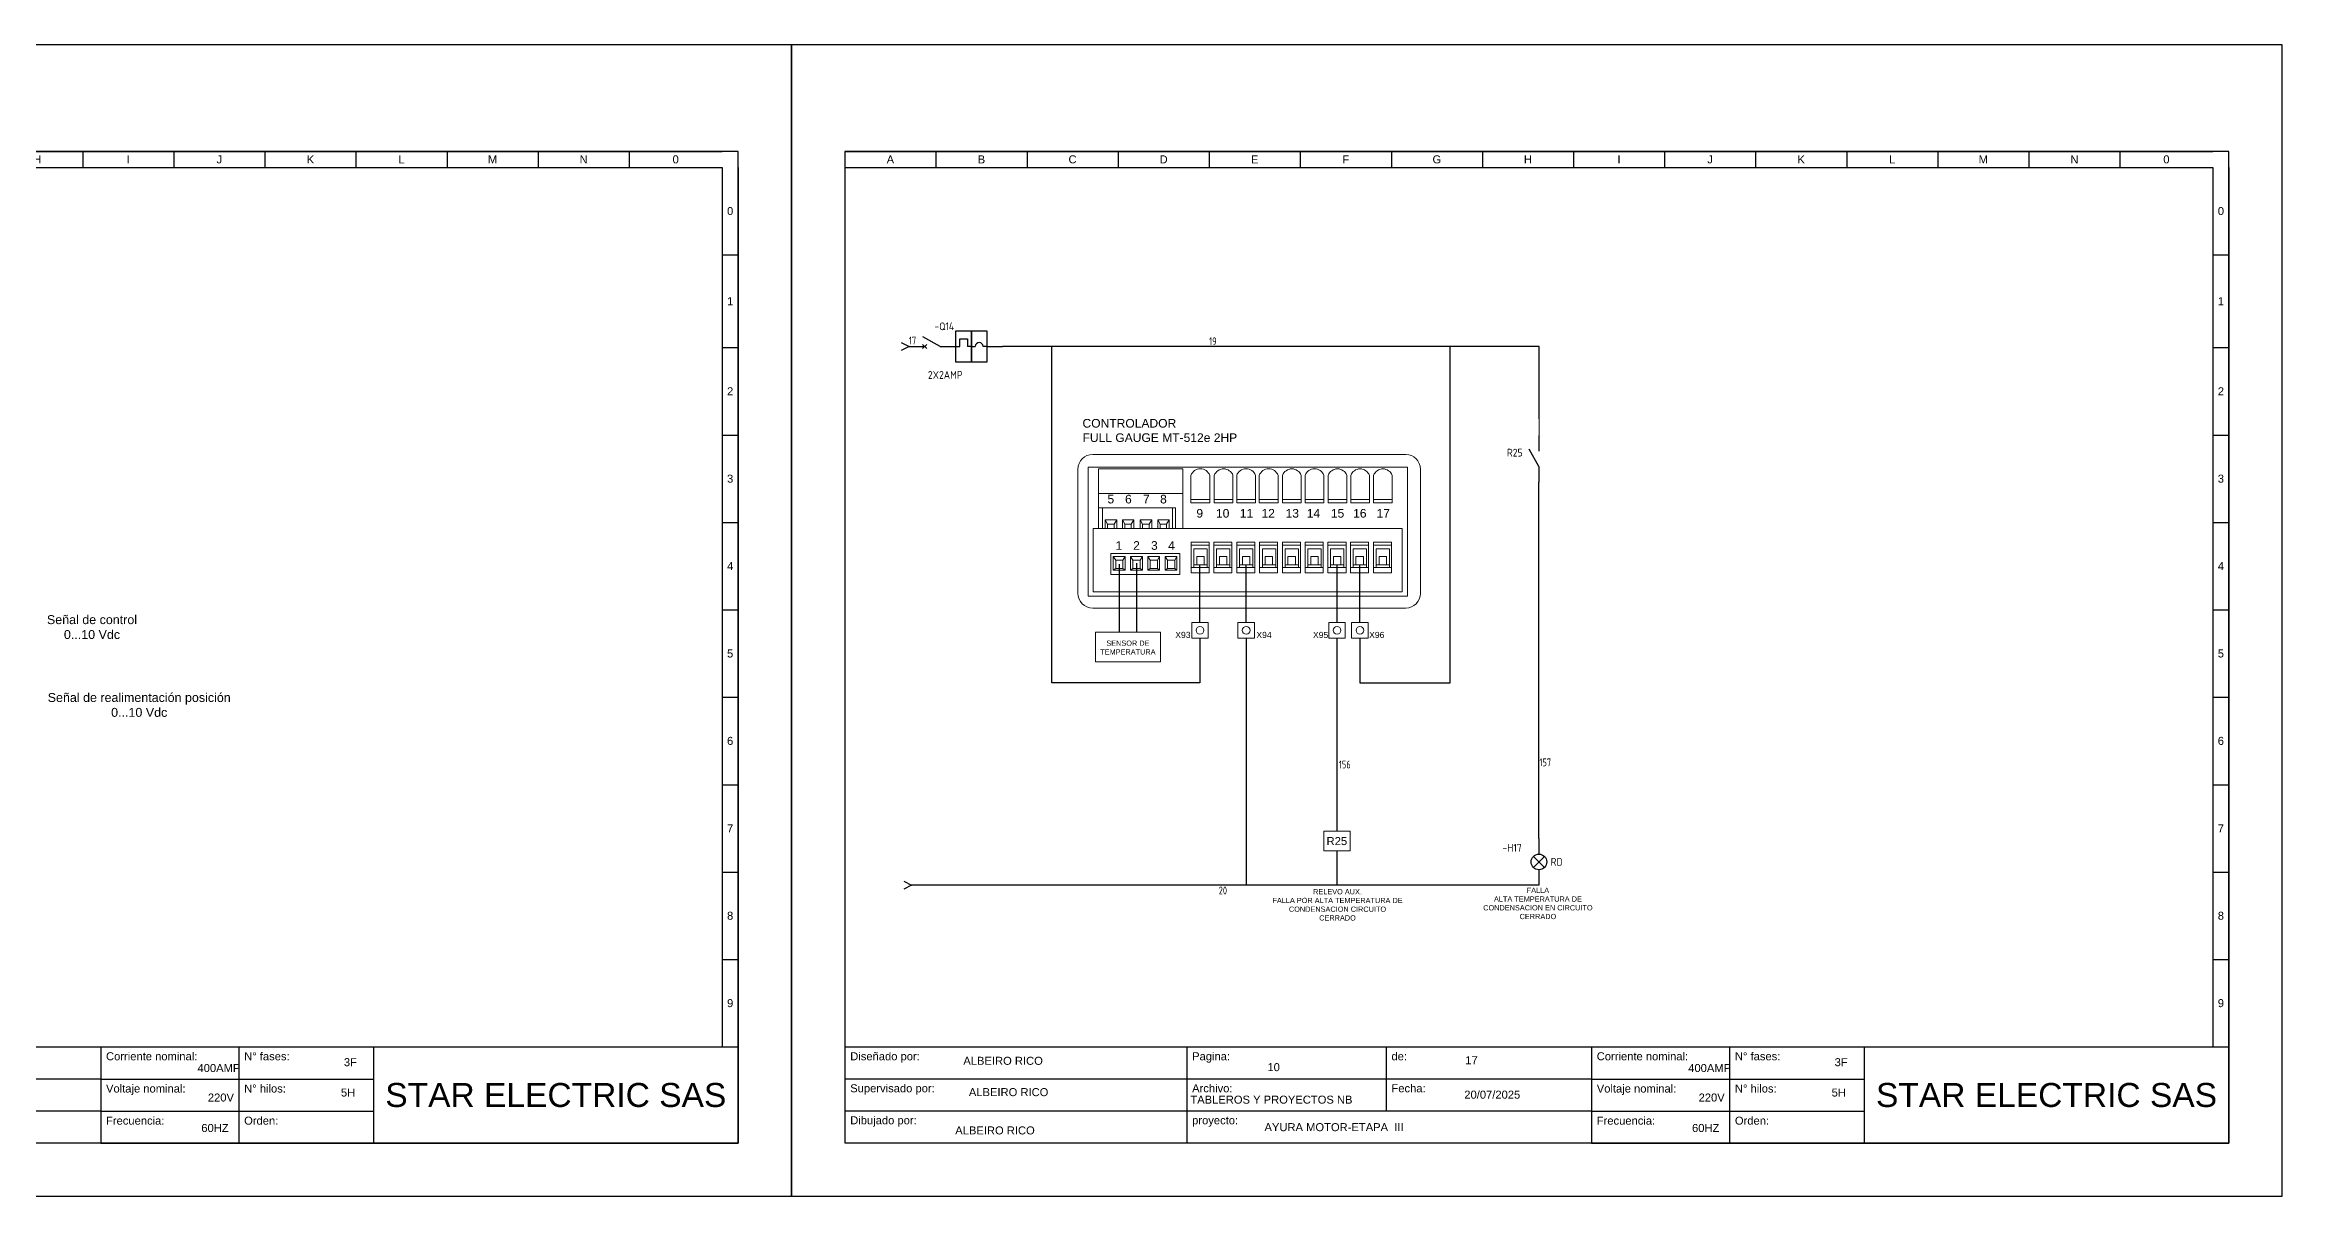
# Model space of a CAD drawing. Header units: millimetres. Extents: x 691 to 18605, y 670 to 10026.
# Drawn here: x 9670 to 11248, y 9213 to 10026 of the extents above; entities that cross this region are included whole.
import ezdxf
from ezdxf.enums import TextEntityAlignment as Align

# ---------------------------------------------------------------- set-up
doc = ezdxf.new("R2010")
doc.units = ezdxf.units.MM
for name, color, linetype in [('-DIAGRAMA', 7, 'Continuous'), ('-Electrico', 5, 'Continuous'), ('DESC', 150, 'Continuous'), ('MISC', 7, 'Continuous'), ('SYMS', 7, 'Continuous'), ('TAGS', 150, 'Continuous'), ('WIRENO', 72, 'Continuous'), ('YEL_14_THHN', 2, 'Continuous')]:
    doc.layers.add(name, color=color, linetype=linetype)
doc.styles.add('OBRA', font='arialbd.ttf', dxfattribs={"width": 1.2})
doc.styles.get("Standard").update_dxf_attribs({"font": 'arial.ttf'})
doc.styles.add('WD_IEC', font='ISOCP2.shx', dxfattribs={"width": 0.9, "height": 4})

# ---------------------------------------------------------------- blocks, each defined once
blk = doc.blocks.new('*T3')
at = {"color": 0, "linetype": 'ByBlock', "lineweight": -2}
for p, q in [((0, 0), (139.92, 0)), ((0, 0), (0, -18)), ((64.08, 0), (64.08, -18)), ((101.44, 0), (101.44, -12)), ((139.92, 0), (139.92, -18)), ((0, -6), (139.92, -6)), ((0, -12), (139.92, -12)), ((0, -18), (139.92, -18))]:
    blk.add_line(p, q, dxfattribs=at)
at = {"color": 0, "char_height": 1.5, "attachment_point": 1}
for s, insert, width in [('{\\fArial|b0|i0|c162|p34;Diseñado por:}', (1, -1), 62.0824), ('{\\fArial|b0|i0|c162|p34;Pagina:}', (65.08, -1), 35.3574), ('{\\fArial|b0|i0|c162|p34;de}:', (102.44, -1), 36.4813), ('{\\fArial|b0|i0|c162|p34;Supervisado por:}', (1, -7), 62.0824), ('{\\fArial|b0|i0|c162|p34;Archivo:}', (65.08, -7), 35.3574), ('Fecha:', (102.44, -7), 36.4813), ('Dibujado por:', (1, -13), 62.0824), ('{\\fArial|b0|i0|c162|p34;proyecto:}', (65.08, -13), 73.8387)]:
    blk.add_mtext(s, dxfattribs=dict(at, insert=insert, width=width))
blk = doc.blocks.new('*T4')
at = {"color": 0, "linetype": 'ByBlock', "lineweight": -2}
for p, q in [((0, 0), (119.48, 0)), ((0, 0), (0, -18.07)), ((25.89, 0), (25.89, -18.07)), ((51.13, 0), (51.13, -18.07)), ((119.48, 0), (119.48, -18.07)), ((0, -6.05), (51.13, -6.05)), ((0, -12.07), (51.13, -12.07)), ((0, -18.07), (119.48, -18.07))]:
    blk.add_line(p, q, dxfattribs=at)
at = {"color": 0}
for s, insert, char_height, width, attachment_point in [('Corriente nominal:', (1, -1), 1.5, 23.894, 1), ('{\\fArial|b0|i0|c162|p34;N° fases:}', (26.89, -1), 1.5, 23.2313, 1), ('Voltaje nominal:', (1, -7.05), 1.5, 23.894, 1), ('{\\fArial|b0|i0|c162|p34;N° hilos:}', (26.89, -7.05), 1.5, 23.2313, 1), ('{\\fArial|b0|i0|c162|p34;STAR ELECTRIC SAS}', (85.3, -9.04), 4.5, 66.3536, 5), ('Frecuencia:', (1, -13.07), 1.5, 23.894, 1), ('{\\fArial|b0|i0|c162|p34;Orden}:', (26.89, -13.07), 1.5, 23.2313, 1)]:
    blk.add_mtext(s, dxfattribs=dict(at, insert=insert, char_height=char_height, width=width, attachment_point=attachment_point))
blk = doc.blocks.new('CAJETIN')
for p, q in [((0, 185.97), (-259.4, 185.97)), ((-259.4, 185.97), (-259.4, 0.07)), ((-259.4, 185.97), (-2.99, 185.97)), ((-259.4, 185.97), (-259.4, 182.97)), ((-242.33, 185.97), (-242.33, 182.97)), ((-225.26, 185.97), (-225.26, 182.97)), ((-208.19, 185.97), (-208.19, 182.97)), ((-191.12, 185.97), (-191.12, 182.97)), ((-174.05, 185.97), (-174.05, 182.97)), ((-156.98, 185.97), (-156.98, 182.97)), ((-139.91, 185.97), (-139.91, 182.97)), ((-122.84, 185.97), (-122.84, 182.97)), ((-105.77, 185.97), (-105.77, 182.97)), ((-88.7, 185.97), (-88.7, 182.97)), ((-71.64, 185.97), (-71.64, 182.97)), ((-54.57, 185.97), (-54.57, 182.97)), ((-37.5, 185.97), (-37.5, 182.97)), ((-20.43, 185.97), (-20.43, 182.97)), ((0, 0.07), (0, 185.97)), ((-259.4, 182.97), (-2.99, 182.97)), ((-3, 182.97), (-3, 18.07)), ((0, 182.97), (0, 18.07)), ((-3, 166.58), (0, 166.58)), ((-3, 149.19), (0, 149.19)), ((-3, 132.8), (0, 132.8)), ((-3, 116.41), (0, 116.41)), ((-3, 100.02), (0, 100.02)), ((-3, 83.63), (0, 83.63)), ((-3, 67.24), (0, 67.24)), ((-3, 50.85), (0, 50.85)), ((-3, 34.46), (0, 34.46)), ((-3, 18.07), (0, 18.07)), ((-259.4, 0.07), (0, 0.07))]:
    blk.add_line(p, q)
blk.add_lwpolyline([(-269.4, -9.93), (10, -9.93), (10, 205.97), (-269.4, 205.97)], close=True)
for name, p in [('*T3', (-259.4, 18.07)), ('*T4', (-119.48, 18.07))]:
    blk.add_blockref(name, p)
blk.add_text('0', height=1.5).set_placement((-2.08, 174.04))
at = {"char_height": 1.5, "attachment_point": 5}
for s, insert, width in [('A', (-250.87, 184.47), 17.0695), ('B', (-233.8, 184.47), 17.0695), ('C', (-216.73, 184.47), 17.0695), ('D', (-199.66, 184.47), 17.0695), ('E', (-182.59, 184.47), 17.0695), ('F', (-165.52, 184.47), 17.0695), ('G', (-148.45, 184.47), 17.0695), ('H', (-131.38, 184.47), 17.0695), ('I', (-114.31, 184.47), 17.0695), ('J', (-97.24, 184.47), 17.0695), ('K', (-80.17, 184.47), 17.0695), ('L', (-63.1, 184.47), 17.0695), ('M', (-46.03, 184.47), 17.0695), ('N', (-28.96, 184.47), 17.0695), ('0', (-11.71, 184.47), 17.4362), ('1', (-1.5, 157.89), 3), ('2', (-1.5, 141), 3), ('3', (-1.5, 124.61), 3), ('4', (-1.5, 108.22), 3), ('5', (-1.5, 91.83), 3), ('6', (-1.5, 75.44), 3), ('7', (-1.5, 59.05), 3), ('8', (-1.5, 42.66), 3), ('9', (-1.5, 26.27), 3)]:
    blk.add_mtext(s, dxfattribs=dict(at, insert=insert, width=width))
for tag, p in [('DISEÑADO_POR', (-230.86, 14.78)), ('SUPERVISADO_POR', (-229.59, 8.32)), ('DIBUJADO_POR', (-231.25, 2.42))]:
    blk.add_attdef(tag, text='', height=1.5).set_placement(p, align=Align.MIDDLE)
for tag, p in [('PAGINA', (-180.19, 13.54)), ('DE', (-143.12, 14.83)), ('A', (-97.02, 13.49)), ('F', (-73.9, 14.47)), ('ARCHIVO', (-179.45, 8.2)), ('FECHA', (-143.31, 8.38)), ('V', (-96.96, 8.58)), ('H', (-74.46, 8.76)), ('PROYECTO', (-180.75, 3.04)), ('HZ', (-98.06, 2.87)), ('OR', (-74.83, 2.5))]:
    blk.add_attdef(tag, p, '', height=1.5)
blk = doc.blocks.new('HCB11Q9')
for p, q in [((-1.84, 0.66), (-3.16, -0.66)), ((-3.16, 0.66), (-1.84, -0.66)), ((2.5, 0), (-3.12, 3.13)), ((2.5, 0), (7.5, 0)), ((7.5, 0), (8.75, 0)), ((8.75, 0), (8.75, 2.5)), ((8.75, 2.5), (11.25, 2.5)), ((11.25, 2.5), (11.25, 0)), ((12.5, 0), (11.25, 0)), ((12.5, 0), (13.75, 0)), ((17.5, 0), (16.25, 0)), ((17.5, 0), (22.5, 0)), ((-7.5, 0), (-2.5, 0))]:
    blk.add_line(p, q)
for points in [[(7.5, 5), (12.5, 5), (12.5, -5), (7.5, -5)], [(12.5, 5), (17.5, 5), (17.5, -5), (12.5, -5)]]:
    blk.add_lwpolyline(points, close=True)
blk.add_arc((15, 0), 1.25, 0, 180)
at = {"style": 'WD_IEC'}
for tag, height, p in [('TAG1', 2.5, (6.95, 5.23)), ('INST', 2.5, (6.95, 11.75)), ('LOC', 2.5, (6.95, 8.6)), ('TERM02', 2, (22.5, 1)), ('XREF', 2.5, (-2.89, -6.93)), ('DESC1', 2.5, (-2.89, -10.4)), ('DESC2', 2.5, (-2.11, -14.11)), ('DESC3', 2.5, (-2.11, -17.81))]:
    blk.add_attdef(tag, text='', height=height, dxfattribs=at).set_placement(p, align=Align.RIGHT)
at = {"style": 'WD_IEC', "flags": 1}
for tag, p, height in [('X4TERM01', (-7.5, 0), 0.32), ('X1TERM02', (22.5, 0), 0.32), ('ASSYCODE', (17.86, -5.81), 1), ('FAMILY', (17.86, -7.31), 1), ('CATDESC', (17.86, -8.81), 1)]:
    blk.add_attdef(tag, p, '', height=height, dxfattribs=at)
at = {"style": 'WD_IEC'}
for tag, p, height in [('TERM01', (-7.5, 1), 2), ('RATING1', (-14.85, -3.47), 2.5)]:
    blk.add_attdef(tag, p, '', height=height, dxfattribs=at)
at = {"style": 'WD_IEC', "flags": 1}
for tag, p in [('X2LINK', (-0.31, 2)), ('X8LINK', (-0.31, 0.5))]:
    blk.add_attdef(tag, p, '', height=0.32, rotation=360, dxfattribs=at)
at = {"style": 'WD_IEC', "flags": 9}
for tag, p in [('MFG', (21.31, -1.98)), ('CAT', (21.31, -3.99))]:
    blk.add_attdef(tag, text='', height=1.5, dxfattribs=at).set_placement(p, align=Align.RIGHT)
blk = doc.blocks.new('HA1X3Y')
blk.add_lwpolyline([(-2.5, 1.25), (0, 0), (-2.5, -1.25)])
at = {"style": 'WD_IEC'}
blk.add_attdef('DESC1', text='', height=2.5, dxfattribs=at).set_placement((-5, 0.675), align=Align.RIGHT)
at = {"style": 'WD_IEC', "flags": 1}
blk.add_attdef('X1TERM01', (0, 0), '', height=0.32, dxfattribs=at)
at = {"style": 'WD_IEC'}
blk.add_attdef('DESC2', text='', height=2.5, dxfattribs=at).set_placement((-5, -0.675), align=Align.TOP_RIGHT)
blk = doc.blocks.new('WD_WNV')
at = {"linetype": 'Continuous', "style": 'WD_IEC', "width": 0.8}
blk.add_attdef('WIRENO', text='', height=2.5, dxfattribs=at).set_placement((-1.6, 0), align=Align.MIDDLE_RIGHT)
at = {"style": 'WD_IEC', "flags": 1}
for tag, p in [('W08USER', (-1, 0.375)), ('W04USER', (-1, 0.875)), ('W05USER', (-1, 0.75)), ('W09USER', (-1, 0.25)), ('W03USER', (-1, 1)), ('W06USER', (-1, 0.625)), ('W07USER', (-1, 0.5)), ('W02USER', (-1, 1.125)), ('W01USER', (-1, 1.25)), ('W10USER', (-1, 0.125))]:
    blk.add_attdef(tag, text='', height=0.08, dxfattribs=at).set_placement(p, align=Align.CENTER)
blk = doc.blocks.new('VLT1G')
for p, q in [((0, 7.5), (0, 2.5)), ((-1.77, -1.77), (1.77, 1.77)), ((1.77, -1.77), (-1.77, 1.77)), ((0, -2.5), (0, -7.5))]:
    blk.add_line(p, q)
blk.add_circle((0, 0), 2.5)
at = {"style": 'WD_IEC'}
for tag, p in [('INST', (-5.5, 10.25)), ('LOC', (-5.5, 6.75)), ('TAG1', (-5.5, 3.25)), ('DESC1', (-5.5, -6.35)), ('DESC3', (-5.5, -13.35)), ('DESC2', (-5.5, -9.85))]:
    blk.add_attdef(tag, text='', height=2.5, dxfattribs=at).set_placement(p, align=Align.RIGHT)
blk.add_attdef('TERM01', text='', height=2, rotation=90, dxfattribs=at).set_placement((-1, 7.5), align=Align.RIGHT)
at = {"style": 'WD_IEC', "flags": 1}
for tag, p, height in [('X2TERM01', (0, 7.5), 0.32), ('X4LINK', (-3, 0), 0.32), ('X1LINK', (3, 0), 0.32), ('X8TERM02', (0, -7.5), 0.32), ('ASSYCODE', (1, -4), 1), ('FAMILY', (1, -5.5), 1), ('CATDESC', (1, -7), 1)]:
    blk.add_attdef(tag, p, '', height=height, dxfattribs=at)
at = {"style": 'WD_IEC', "flags": 9}
for tag, p in [('MFG', (-6, -0.25)), ('CAT', (-6, -2.75))]:
    blk.add_attdef(tag, text='', height=1.5, dxfattribs=at).set_placement(p, align=Align.RIGHT)
at = {"style": 'WD_IEC'}
blk.add_attdef('TERM02', (-1, -7.5), '', height=2, rotation=90, dxfattribs=at)
at = {"lineweight": 13, "style": 'WD_IEC'}
blk.add_attdef('COLOR', text='', height=2.5, dxfattribs=at).set_placement((3.75, 0), align=Align.MIDDLE_LEFT)
at = {"lineweight": 15, "style": 'WD_IEC'}
for tag, p in [('WDTAGALT', (-5.5, -21)), ('XREF', (-5.5, -18))]:
    blk.add_attdef(tag, text='', height=2.5, dxfattribs=at).set_placement(p, align=Align.RIGHT)
blk = doc.blocks.new('VCR21')
for p, q in [((0, 7.5), (0, 2.5)), ((0, -2.5), (-3.12, 3.12)), ((0, -2.5), (0, -7.5))]:
    blk.add_line(p, q)
at = {"style": 'WD_IEC'}
for tag, p in [('INST', (-5.25, 6.75)), ('TAG2', (-5.25, 0.75)), ('LOC', (-5.25, 3.75)), ('DESC1', (-5.25, -6.75)), ('XREF', (-5.25, -3.75)), ('DESC3', (-5.25, -12.75)), ('DESC2', (-5.25, -9.75))]:
    blk.add_attdef(tag, text='', height=2.5, dxfattribs=at).set_placement(p, align=Align.RIGHT)
blk.add_attdef('TERM01', text='', height=2, rotation=90, dxfattribs=at).set_placement((-1, 7.5), align=Align.RIGHT)
at = {"style": 'WD_IEC', "flags": 1}
for tag, p, height in [('X2TERM01', (0, 7.5), 0.32), ('X4LINK', (-2.75, 0), 0.32), ('X1LINK', (-0.5, 0), 0.32), ('X8TERM02', (0, -7.5), 0.32), ('CONTACT', (4, -3.5), 1), ('FAMILY', (4, -5), 1), ('COMMON', (5.25, -4.75), 1)]:
    blk.add_attdef(tag, p, '', height=height, dxfattribs=at)
at = {"style": 'WD_IEC'}
blk.add_attdef('TERM02', (-1, -7.5), '', height=2, rotation=90, dxfattribs=at)

msp = doc.modelspace()

# ---------------------------------------------------------------- linework, layer by layer
at = {"layer": '-DIAGRAMA', "color": 0, "lineweight": 0}
for centre in [(10484.4, 9612.6), (10517, 9612.6), (10581.1, 9612.6), (10597.2, 9612.6)]:
    msp.add_circle(centre, 2.72, dxfattribs=at)
at = {"layer": '-Electrico', "color": 0, "lineweight": 0, "ltscale": 0.08}
for points in [[(10478.6, 9618.1), (10490.3, 9618.1), (10490.3, 9607.1), (10478.6, 9607.1)], [(10511.1, 9618.1), (10522.8, 9618.1), (10522.8, 9607.1), (10511.1, 9607.1)], [(10575.2, 9618.1), (10586.9, 9618.1), (10586.9, 9607.1), (10575.2, 9607.1)], [(10591.3, 9618.1), (10603, 9618.1), (10603, 9607.1), (10591.3, 9607.1)]]:
    msp.add_lwpolyline(points, close=True, dxfattribs=at)
at = {"color": 0, "linetype": 'Continuous', "lineweight": 0}
for p, q in [((10723.5, 9761.7), (10723.5, 9744.4)), ((10723.4, 9716.5), (10723.4, 9716.5))]:
    msp.add_line(p, q, dxfattribs=at)
at = {"color": 0, "lineweight": 0}
for p, q in [((10425, 9662), (10423.3, 9664.7)), ((10425, 9656.3), (10423.3, 9655)), ((10430, 9662), (10431.6, 9664.7)), ((10430, 9656.3), (10431.6, 9655)), ((10437.1, 9662), (10435.5, 9664.7)), ((10437.1, 9656.3), (10435.5, 9655)), ((10442.2, 9662), (10443.8, 9664.7)), ((10442.2, 9656.3), (10443.8, 9655)), ((10449.4, 9662), (10447.7, 9664.7)), ((10449.4, 9656.3), (10447.7, 9655)), ((10454.4, 9662), (10456, 9664.7)), ((10454.4, 9656.3), (10456, 9655)), ((10461.5, 9662), (10459.9, 9664.7)), ((10461.5, 9656.3), (10459.9, 9655)), ((10466.6, 9662), (10468.2, 9664.7)), ((10466.6, 9656.3), (10468.2, 9655))]:
    msp.add_line(p, q, dxfattribs=at)
for points in [[(10408.8, 9736.7), (10629.5, 9736.7)], [(10398.4, 9638.7), (10398.4, 9726.3)], [(10639.9, 9726.3), (10639.9, 9638.7)], [(10417.6, 9684.5), (10417.6, 9690.6), (10425.7, 9690.6), (10425.7, 9684.5), (10423.9, 9684.5), (10423.9, 9687.5), (10419.3, 9687.5), (10419.3, 9684.5), (10419.3, 9687.5), (10417.6, 9690.6), (10419.3, 9687.5), (10423.9, 9687.5), (10425.7, 9690.6)], [(10429.7, 9684.5), (10429.7, 9690.6), (10437.8, 9690.6), (10437.8, 9684.5), (10436, 9684.5), (10436, 9687.5), (10431.4, 9687.5), (10431.4, 9684.5), (10431.4, 9687.5), (10429.7, 9690.6), (10431.4, 9687.5), (10436, 9687.5), (10437.8, 9690.6)], [(10442.3, 9684.5), (10442.3, 9690.6), (10450.4, 9690.6), (10450.4, 9684.5), (10448.6, 9684.5), (10448.6, 9687.5), (10444, 9687.5), (10444, 9684.5), (10444, 9687.5), (10442.3, 9690.6), (10444, 9687.5), (10448.6, 9687.5), (10450.4, 9690.6)], [(10454.6, 9684.5), (10454.6, 9690.6), (10462.6, 9690.6), (10462.6, 9684.5), (10460.9, 9684.5), (10460.9, 9687.5), (10456.3, 9687.5), (10456.3, 9684.5), (10456.3, 9687.5), (10454.6, 9690.6), (10456.3, 9687.5), (10460.9, 9687.5), (10462.6, 9690.6)], [(10478.1, 9653.1), (10478.1, 9674.8), (10490.8, 9674.8), (10490.8, 9653.1), (10478.1, 9653.1), (10478.1, 9672.6), (10490.8, 9672.6), (10490.8, 9656.9), (10478.1, 9656.9), (10480, 9656.9), (10480, 9670.1), (10489.4, 9670.1), (10489.4, 9656.9), (10489.4, 9658.8), (10480, 9658.8), (10482.1, 9658.8), (10482.1, 9664.8), (10487.3, 9664.8), (10487.3, 9658.8)], [(10494.2, 9653.1), (10494.2, 9674.8), (10507, 9674.8), (10507, 9653.1), (10494.2, 9653.1), (10494.2, 9672.6), (10507, 9672.6), (10507, 9656.9), (10494.2, 9656.9), (10496.1, 9656.9), (10496.1, 9670.1), (10505.5, 9670.1), (10505.5, 9656.9), (10505.5, 9658.8), (10496.1, 9658.8), (10498.2, 9658.8), (10498.2, 9664.8), (10503.4, 9664.8), (10503.4, 9658.8)], [(10510.4, 9653.1), (10510.4, 9674.8), (10523.1, 9674.8), (10523.1, 9653.1), (10510.4, 9653.1), (10510.4, 9672.6), (10523.1, 9672.6), (10523.1, 9656.9), (10510.4, 9656.9), (10512.3, 9656.9), (10512.3, 9670.1), (10521.7, 9670.1), (10521.7, 9656.9), (10521.7, 9658.8), (10512.3, 9658.8), (10514.3, 9658.8), (10514.3, 9664.8), (10519.5, 9664.8), (10519.5, 9658.8)], [(10526.5, 9653.1), (10526.5, 9674.8), (10539.2, 9674.8), (10539.2, 9653.1), (10526.5, 9653.1), (10526.5, 9672.6), (10539.2, 9672.6), (10539.2, 9656.9), (10526.5, 9656.9), (10528.4, 9656.9), (10528.4, 9670.1), (10537.8, 9670.1), (10537.8, 9656.9), (10537.8, 9658.8), (10528.4, 9658.8), (10530.4, 9658.8), (10530.4, 9664.8), (10535.6, 9664.8), (10535.6, 9658.8)], [(10542.5, 9653.1), (10542.5, 9674.8), (10555.2, 9674.8), (10555.2, 9653.1), (10542.5, 9653.1), (10542.5, 9672.6), (10555.2, 9672.6), (10555.2, 9656.9), (10542.5, 9656.9), (10544.4, 9656.9), (10544.4, 9670.1), (10553.8, 9670.1), (10553.8, 9656.9), (10553.8, 9658.8), (10544.4, 9658.8), (10546.4, 9658.8), (10546.4, 9664.8), (10551.7, 9664.8), (10551.7, 9658.8)], [(10558.5, 9653.1), (10558.5, 9674.8), (10571.3, 9674.8), (10571.3, 9653.1), (10558.5, 9653.1), (10558.5, 9672.6), (10571.3, 9672.6), (10571.3, 9656.9), (10558.5, 9656.9), (10560.4, 9656.9), (10560.4, 9670.1), (10569.8, 9670.1), (10569.8, 9656.9), (10569.8, 9658.8), (10560.4, 9658.8), (10562.5, 9658.8), (10562.5, 9664.8), (10567.7, 9664.8), (10567.7, 9658.8)], [(10574.6, 9653.1), (10574.6, 9674.8), (10587.4, 9674.8), (10587.4, 9653.1), (10574.6, 9653.1), (10574.6, 9672.6), (10587.4, 9672.6), (10587.4, 9656.9), (10574.6, 9656.9), (10576.5, 9656.9), (10576.5, 9670.1), (10585.9, 9670.1), (10585.9, 9656.9), (10585.9, 9658.8), (10576.5, 9658.8), (10578.6, 9658.8), (10578.6, 9664.8), (10583.8, 9664.8), (10583.8, 9658.8)], [(10590.5, 9653.1), (10590.5, 9674.8), (10603.2, 9674.8), (10603.2, 9653.1), (10590.5, 9653.1), (10590.5, 9672.6), (10603.2, 9672.6), (10603.2, 9656.9), (10590.5, 9656.9), (10592.4, 9656.9), (10592.4, 9670.1), (10601.8, 9670.1), (10601.8, 9656.9), (10601.8, 9658.8), (10592.4, 9658.8), (10594.4, 9658.8), (10594.4, 9664.8), (10599.7, 9664.8), (10599.7, 9658.8)], [(10606.8, 9653.1), (10606.8, 9674.8), (10619.5, 9674.8), (10619.5, 9653.1), (10606.8, 9653.1), (10606.8, 9672.6), (10619.5, 9672.6), (10619.5, 9656.9), (10606.8, 9656.9), (10608.7, 9656.9), (10608.7, 9670.1), (10618.1, 9670.1), (10618.1, 9656.9), (10618.1, 9658.8), (10608.7, 9658.8), (10610.8, 9658.8), (10610.8, 9664.8), (10616, 9664.8), (10616, 9658.8)], [(10629.5, 9628.3), (10408.8, 9628.3)]]:
    msp.add_lwpolyline(points, dxfattribs=at)
for points in [[(10405.7, 9727.7), (10630.7, 9727.7), (10630.7, 9636.6), (10405.7, 9636.6)], [(10412.8, 9726.5), (10472.4, 9726.5), (10472.4, 9684.5), (10412.8, 9684.5)], [(10412.8, 9709.1), (10472.4, 9709.1), (10472.4, 9684.5), (10412.8, 9684.5)], [(10412.8, 9699.1), (10467.2, 9699.1), (10467.2, 9684.5), (10412.8, 9684.5)], [(10415.6, 9699.1), (10465, 9699.1), (10465, 9684.5), (10415.6, 9684.5)], [(10409, 9684.5), (10627.1, 9684.5), (10627.1, 9639.8), (10409, 9639.8)], [(10421.5, 9666.8), (10470.2, 9666.8), (10470.2, 9652), (10421.5, 9652)], [(10423.3, 9664.7), (10431.6, 9664.7), (10431.6, 9655), (10423.3, 9655)], [(10425, 9662), (10430, 9662), (10430, 9656.3), (10425, 9656.3)], [(10435.5, 9664.7), (10443.8, 9664.7), (10443.8, 9655), (10435.5, 9655)], [(10437.1, 9662), (10442.2, 9662), (10442.2, 9656.3), (10437.1, 9656.3)], [(10447.7, 9664.7), (10456, 9664.7), (10456, 9655), (10447.7, 9655)], [(10449.4, 9662), (10454.4, 9662), (10454.4, 9656.3), (10449.4, 9656.3)], [(10459.9, 9664.7), (10468.2, 9664.7), (10468.2, 9655), (10459.9, 9655)], [(10461.5, 9662), (10466.6, 9662), (10466.6, 9656.3), (10461.5, 9656.3)], [(10410.7, 9611.3), (10456.7, 9611.3), (10456.7, 9590.4), (10410.7, 9590.4)]]:
    msp.add_lwpolyline(points, close=True, dxfattribs=at)
for points in [[(10478, 9721.9, -0.695827), (10491.3, 9721.9), (10491.3, 9702.5), (10478, 9702.5), (10478, 9704.8), (10491.3, 9704.8), (10478, 9704.8), (10478, 9721.9)], [(10494.5, 9721.9, -0.695827), (10507.7, 9721.9), (10507.7, 9702.5), (10494.5, 9702.5), (10494.5, 9704.8), (10507.7, 9704.8), (10494.5, 9704.8), (10494.5, 9721.9)], [(10510.3, 9721.9, -0.695827), (10523.6, 9721.9), (10523.6, 9702.5), (10510.3, 9702.5), (10510.3, 9704.8), (10523.6, 9704.8), (10510.3, 9704.8), (10510.3, 9721.9)], [(10526.2, 9721.9, -0.695827), (10539.5, 9721.9), (10539.5, 9702.5), (10526.2, 9702.5), (10526.2, 9704.8), (10539.5, 9704.8), (10526.2, 9704.8), (10526.2, 9721.9)], [(10542.6, 9721.9, -0.695827), (10555.8, 9721.9), (10555.8, 9702.5), (10542.6, 9702.5), (10542.6, 9704.8), (10555.8, 9704.8), (10542.6, 9704.8), (10542.6, 9721.9)], [(10558.5, 9721.9, -0.695827), (10571.8, 9721.9), (10571.8, 9702.5), (10558.5, 9702.5), (10558.5, 9704.8), (10571.8, 9704.8), (10558.5, 9704.8), (10558.5, 9721.9)], [(10574.8, 9721.9, -0.695827), (10588, 9721.9), (10588, 9702.5), (10574.8, 9702.5), (10574.8, 9704.8), (10588, 9704.8), (10574.8, 9704.8), (10574.8, 9721.9)], [(10590.7, 9721.9, -0.695827), (10603.9, 9721.9), (10603.9, 9702.5), (10590.7, 9702.5), (10590.7, 9704.8), (10603.9, 9704.8), (10590.7, 9704.8), (10590.7, 9721.9)], [(10606.8, 9721.9, -0.695827), (10620, 9721.9), (10620, 9702.5), (10606.8, 9702.5), (10606.8, 9704.8), (10620, 9704.8), (10606.8, 9704.8), (10606.8, 9721.9)]]:
    msp.add_lwpolyline(points, format="xyb", dxfattribs=at)
at = {"color": 0, "linetype": 'Continuous', "lineweight": 0}
msp.add_lwpolyline([(10571.8, 9471), (10590.3, 9471), (10590.3, 9457), (10571.8, 9457)], close=True, dxfattribs=at)
at = {"color": 0, "lineweight": 0}
for centre, start, end in [((10408.8, 9726.3), 90, 180), ((10629.5, 9726.3), 0, 90), ((10408.8, 9638.7), 180, 270), ((10629.5, 9638.7), 270, 0)]:
    msp.add_arc(centre, 10.4, start, end, dxfattribs=at)
at = {"layer": 'YEL_14_THHN', "color": 0}
for p, q in [((10723.5, 9812.8), (10345.3, 9812.8)), ((10723.5, 9761.7), (10723.5, 9812.8)), ((10484.4, 9618.1), (10484.4, 9658.8)), ((10517, 9618.1), (10517, 9658.8)), ((10581.1, 9618.1), (10581.2, 9658.8)), ((10597.2, 9618.1), (10597.1, 9658.8)), ((10581, 9457), (10581, 9432.9)), ((10723.4, 9432.9), (10280.7, 9432.9))]:
    msp.add_line(p, q, dxfattribs=at)
for points in [[(10484.4, 9607.1), (10484.4, 9575.5), (10379.9, 9575.5), (10379.9, 9812.8)], [(10597.2, 9607.1), (10597.2, 9575.5), (10660.9, 9575.5), (10660.9, 9812.8)], [(10723.4, 9465.8), (10723.4, 9717.1)], [(10427.5, 9659.2), (10427.5, 9611.3)], [(10439.6, 9659.9), (10439.6, 9611.3)], [(10517, 9607.1), (10517, 9432.9)], [(10581.1, 9471), (10581.1, 9607.1)]]:
    msp.add_lwpolyline(points, dxfattribs=at)

# ---------------------------------------------------------------- block references
at = {"color": 0}
ref = msp.add_blockref('CAJETIN', (10158.8, 9250.8), dxfattribs=dict(at, xscale=3.761929394681115, yscale=3.761929394681115, zscale=3.761929394681115))
ref.add_attrib('5H', '5H', (9878.7, 9283.8), dxfattribs={"height": 5.64})
ref.add_attrib('3F', '3F', (9880.8, 9305.2), dxfattribs={"height": 5.64})
ref.add_attrib('HZ', '60HZ', dxfattribs={"height": 5.64}).set_placement((9789.9, 9261.6), align=Align.MIDDLE)
ref.add_attrib('V', '220V', dxfattribs={"height": 5.64}).set_placement((9794.1, 9283.1), align=Align.MIDDLE)
ref.add_attrib('A', '400AMP', dxfattribs={"height": 5.64}).set_placement((9792.7, 9303.9), align=Align.MIDDLE)
ref.add_attrib('PROYECTO', 'AYURA MOTOR-ETAPA  III', dxfattribs={"height": 5.643}).set_placement((9478.9, 9262.2), align=Align.MIDDLE_LEFT)
ref.add_attrib('ARCHIVO', 'TABLEROS Y PROYECTOS NB', dxfattribs={"height": 5.643}).set_placement((9483.7, 9281.6), align=Align.MIDDLE)
ref.add_attrib('DE', '17', (9620.4, 9306.6), dxfattribs={"height": 5.64})
ref.add_attrib('PAGINA', '9', (9480.9, 9301.7), dxfattribs={"height": 5.64})
ref.add_attrib('FECHA', '20/07/2025', (9619.7, 9282.3), dxfattribs={"height": 5.64})
ref.add_attrib('DIBUJADO_POR', 'ALBEIRO RICO', dxfattribs={"height": 5.643}).set_placement((9288.9, 9259.9), align=Align.MIDDLE)
ref.add_attrib('SUPERVISADO_POR', 'ALBEIRO RICO', dxfattribs={"height": 5.643}).set_placement((9298.4, 9286.9), align=Align.MIDDLE)
ref.add_attrib('DISEÑADO_POR', 'ALBEIRO RICO', dxfattribs={"height": 5.643}).set_placement((9294.6, 9309), align=Align.MIDDLE)
ref = msp.add_blockref('CAJETIN', (11209.9, 9250.8), dxfattribs=dict(at, xscale=3.761929394681115, yscale=3.761929394681115, zscale=3.761929394681115))
ref.add_attrib('5H', '5H', (10929.8, 9283.8), dxfattribs={"height": 5.64})
ref.add_attrib('3F', '3F', (10931.9, 9305.2), dxfattribs={"height": 5.64})
ref.add_attrib('HZ', '60HZ', dxfattribs={"height": 5.64}).set_placement((10841, 9261.6), align=Align.MIDDLE)
ref.add_attrib('V', '220V', dxfattribs={"height": 5.64}).set_placement((10845.2, 9283.1), align=Align.MIDDLE)
ref.add_attrib('A', '400AMP', dxfattribs={"height": 5.64}).set_placement((10843.8, 9303.9), align=Align.MIDDLE)
ref.add_attrib('PROYECTO', 'AYURA MOTOR-ETAPA  III', dxfattribs={"height": 5.643}).set_placement((10529.9, 9262.2), align=Align.MIDDLE_LEFT)
ref.add_attrib('ARCHIVO', 'TABLEROS Y PROYECTOS NB', dxfattribs={"height": 5.643}).set_placement((10534.8, 9281.6), align=Align.MIDDLE)
ref.add_attrib('DE', '17', (10671.5, 9306.6), dxfattribs={"height": 5.64})
ref.add_attrib('PAGINA', '10', (10532, 9301.7), dxfattribs={"height": 5.64})
ref.add_attrib('FECHA', '20/07/2025', (10670.8, 9282.3), dxfattribs={"height": 5.64})
ref.add_attrib('DIBUJADO_POR', 'ALBEIRO RICO', dxfattribs={"height": 5.643}).set_placement((10339.9, 9259.9), align=Align.MIDDLE)
ref.add_attrib('SUPERVISADO_POR', 'ALBEIRO RICO', dxfattribs={"height": 5.643}).set_placement((10349.5, 9286.9), align=Align.MIDDLE)
ref.add_attrib('DISEÑADO_POR', 'ALBEIRO RICO', dxfattribs={"height": 5.643}).set_placement((10345.6, 9309), align=Align.MIDDLE)
at = {"layer": 'SYMS', "color": 0}
ref = msp.add_blockref('HCB11Q9', (10295.8, 9812.8), dxfattribs=dict(at, xscale=2.197145441597592, yscale=2.197145441597592, zscale=2.197145441597592))
ref.add_attrib('TAG1', '-Q14', dxfattribs={"layer": 'TAGS', "height": 5.49, "style": 'WD_IEC'}).set_placement((10311.1, 9824.3), align=Align.RIGHT)
ref.add_attrib('DESC1', '2X2AMP', dxfattribs={"layer": 'DESC', "height": 5.49, "style": 'WD_IEC'}).set_placement((10317.1, 9790), align=Align.RIGHT)
at = {"layer": 'SYMS', "color": 0, "xscale": 2.197145441597592, "yscale": 2.197145441597592, "zscale": 2.197145441597592}
for p in [(10279.3, 9812.8), (10281, 9432.9)]:
    msp.add_blockref('HA1X3Y', p, dxfattribs=at)
at = {"layer": 'SYMS', "color": 0}
ref = msp.add_blockref('VCR21', (10723.4, 9733.6), dxfattribs=dict(at, xscale=2.197145441597592, yscale=2.197145441597592, zscale=2.197145441597592))
ref.add_attrib('TAG2', 'R25', dxfattribs={"layer": 'TAGS', "height": 5.49, "style": 'WD_IEC'}).set_placement((10711.9, 9735.2), align=Align.RIGHT)
ref = msp.add_blockref('VLT1G', (10723.4, 9449.3), dxfattribs=dict(at, xscale=2.197145441597592, yscale=2.197145441597592, zscale=2.197145441597592))
ref.add_attrib('COLOR', 'RD', dxfattribs={"layer": 'MISC', "lineweight": 13, "height": 5.49, "style": 'WD_IEC'}).set_placement((10731.7, 9449.3), align=Align.MIDDLE_LEFT)
ref.add_attrib('TAG1', '-H17', dxfattribs={"layer": 'TAGS', "height": 5.49, "style": 'WD_IEC'}).set_placement((10711.3, 9456.5), align=Align.RIGHT)
at = {"layer": 'WIRENO', "color": 0}
ref = msp.add_blockref('WD_WNV', (10287.8, 9817), dxfattribs=dict(at, xscale=2.197145441597592, yscale=2.197145441597592, zscale=2.197145441597592))
ref.add_attrib('WIRENO', '17', dxfattribs={"linetype": 'Continuous', "height": 5.49, "style": 'WD_IEC', "width": 0.8}).set_placement((10284.3, 9817), align=Align.MIDDLE_RIGHT)
ref = msp.add_blockref('WD_WNV', (10382.5, 9808.5), dxfattribs=dict(at, xscale=2.197145441597592, yscale=2.197145441597592, zscale=2.197145441597592))
ref.add_attrib('WIRENO', '19', dxfattribs={"linetype": 'Continuous', "height": 5.49, "style": 'WD_IEC', "width": 0.8}).set_placement((10496.2, 9816.5), align=Align.MIDDLE_RIGHT)
ref = msp.add_blockref('WD_WNV', (10471.3, 9516.4), dxfattribs=dict(at, xscale=2.197145441597592, yscale=2.197145441597592, zscale=2.197145441597592))
ref.add_attrib('WIRENO', '156', dxfattribs={"linetype": 'Continuous', "height": 5.49, "style": 'WD_IEC', "width": 0.8}).set_placement((10590.7, 9518), align=Align.MIDDLE_RIGHT)
ref = msp.add_blockref('WD_WNV', (10612.7, 9517.9), dxfattribs=dict(at, xscale=2.197145441597592, yscale=2.197145441597592, zscale=2.197145441597592))
ref.add_attrib('WIRENO', '157', dxfattribs={"linetype": 'Continuous', "height": 5.49, "style": 'WD_IEC', "width": 0.8}).set_placement((10732, 9519.5), align=Align.MIDDLE_RIGHT)
ref = msp.add_blockref('WD_WNV', (10384.1, 9427.4), dxfattribs=dict(at, xscale=2.197145441597592, yscale=2.197145441597592, zscale=2.197145441597592))
ref.add_attrib('WIRENO', '20', dxfattribs={"linetype": 'Continuous', "height": 5.49, "style": 'WD_IEC', "width": 0.8}).set_placement((10503.5, 9429.1), align=Align.MIDDLE_RIGHT)

# ---------------------------------------------------------------- texts
at = {"color": 0, "lineweight": 0}
for s, p in [('X93', (10467, 9607.2)), ('X94', (10524.2, 9607.2)), ('X95', (10564.1, 9607.2)), ('X96', (10603.7, 9607.2))]:
    msp.add_text(s, height=4.33, dxfattribs=at).set_placement(p)
at = {"color": 0, "lineweight": 0, "char_height": 6.083, "attachment_point": 1, "style": 'OBRA'}
for s, width, heights, insert in [('{\\fArial|b0|i0|c0|p34;CONTROLADOR \\PFULL GAUGE MT-512e 2HP}', 259.115, [72.9], (10401.6, 9761.7)), ('{\\fArial|b0|i0|c0|p34;5}', 7.745, [0], (10419.2, 9708.2)), ('{\\fArial|b0|i0|c0|p34;6}', 7.745, [0], (10431.6, 9708.2)), ('{\\fArial|b0|i0|c0|p34;7}', 7.745, [0], (10444.2, 9708.2)), ('{\\fArial|b0|i0|c0|p34;8}', 7.745, [0], (10456.3, 9708.2)), ('{\\fArial|b0|i0|c0|p34;9}', 7.745, [0], (10481.9, 9698.2)), ('{\\fArial|b0|i0|c0|p34;10}', 7.745, [0], (10495.7, 9698.2)), ('{\\fArial|b0|i0|c0|p34;11}', 7.745, [0], (10512.5, 9698.2)), ('{\\fArial|b0|i0|c0|p34;12}', 7.745, [0], (10527.8, 9698.2)), ('{\\fArial|b0|i0|c0|p34;13}', 7.745, [0], (10544.8, 9698.2)), ('{\\fArial|b0|i0|c0|p34;14}', 7.745, [0], (10559.7, 9698.2)), ('{\\fArial|b0|i0|c0|p34;15}', 7.745, [0], (10576.7, 9698.2)), ('{\\fArial|b0|i0|c0|p34;16}', 7.745, [0], (10592.4, 9698.2)), ('{\\fArial|b0|i0|c0|p34;17}', 7.745, [0], (10608.9, 9698.2)), ('{\\fArial|b0|i0|c0|p34;1}', 7.745, [0], (10424.9, 9675.5)), ('{\\fArial|b0|i0|c0|p34;2}', 7.745, [0], (10437.3, 9675.5)), ('{\\fArial|b0|i0|c0|p34;3}', 7.745, [0], (10449.9, 9675.5)), ('{\\fArial|b0|i0|c0|p34;4}', 7.745, [0], (10462, 9675.5))]:
    msp.add_mtext_dynamic_manual_height_columns(s, width=width, gutter_width=633.7, heights=heights, dxfattribs=dict(at, insert=insert))
at = {"color": 0, "lineweight": 0}
for s, insert, char_height, width, attachment_point in [('Señal de control\\P0...10 Vdc', (9703.2, 9623.3), 6.295, 77.988, 2), ('\\A1;SENSOR DE TEMPERATURA', (10433.6, 9605.4), 3.696, 47.277, 2), ('Señal de realimentación posición\\P0...10 Vdc', (9736.5, 9568.4), 6.295, 132.265, 2), ('    R25', (10564.9, 9466.8), 5.66, 22.848, 1), ('\\A1;RELEVO AUX.\\PFALLA POR ALTA TEMPERATURA DE CONDENSACION CIRCUITO CERRADO', (10581.4, 9430.1), 3.696, 92.573, 2), ('\\A1;FALLA\\PALTA TEMPERATURA DE CONDENSACION EN CIRCUITO CERRADO', (10722.7, 9431.1), 3.696, 102.042, 2)]:
    msp.add_mtext(s, dxfattribs=dict(at, insert=insert, char_height=char_height, width=width, attachment_point=attachment_point))

doc.saveas('drawing.dxf')
